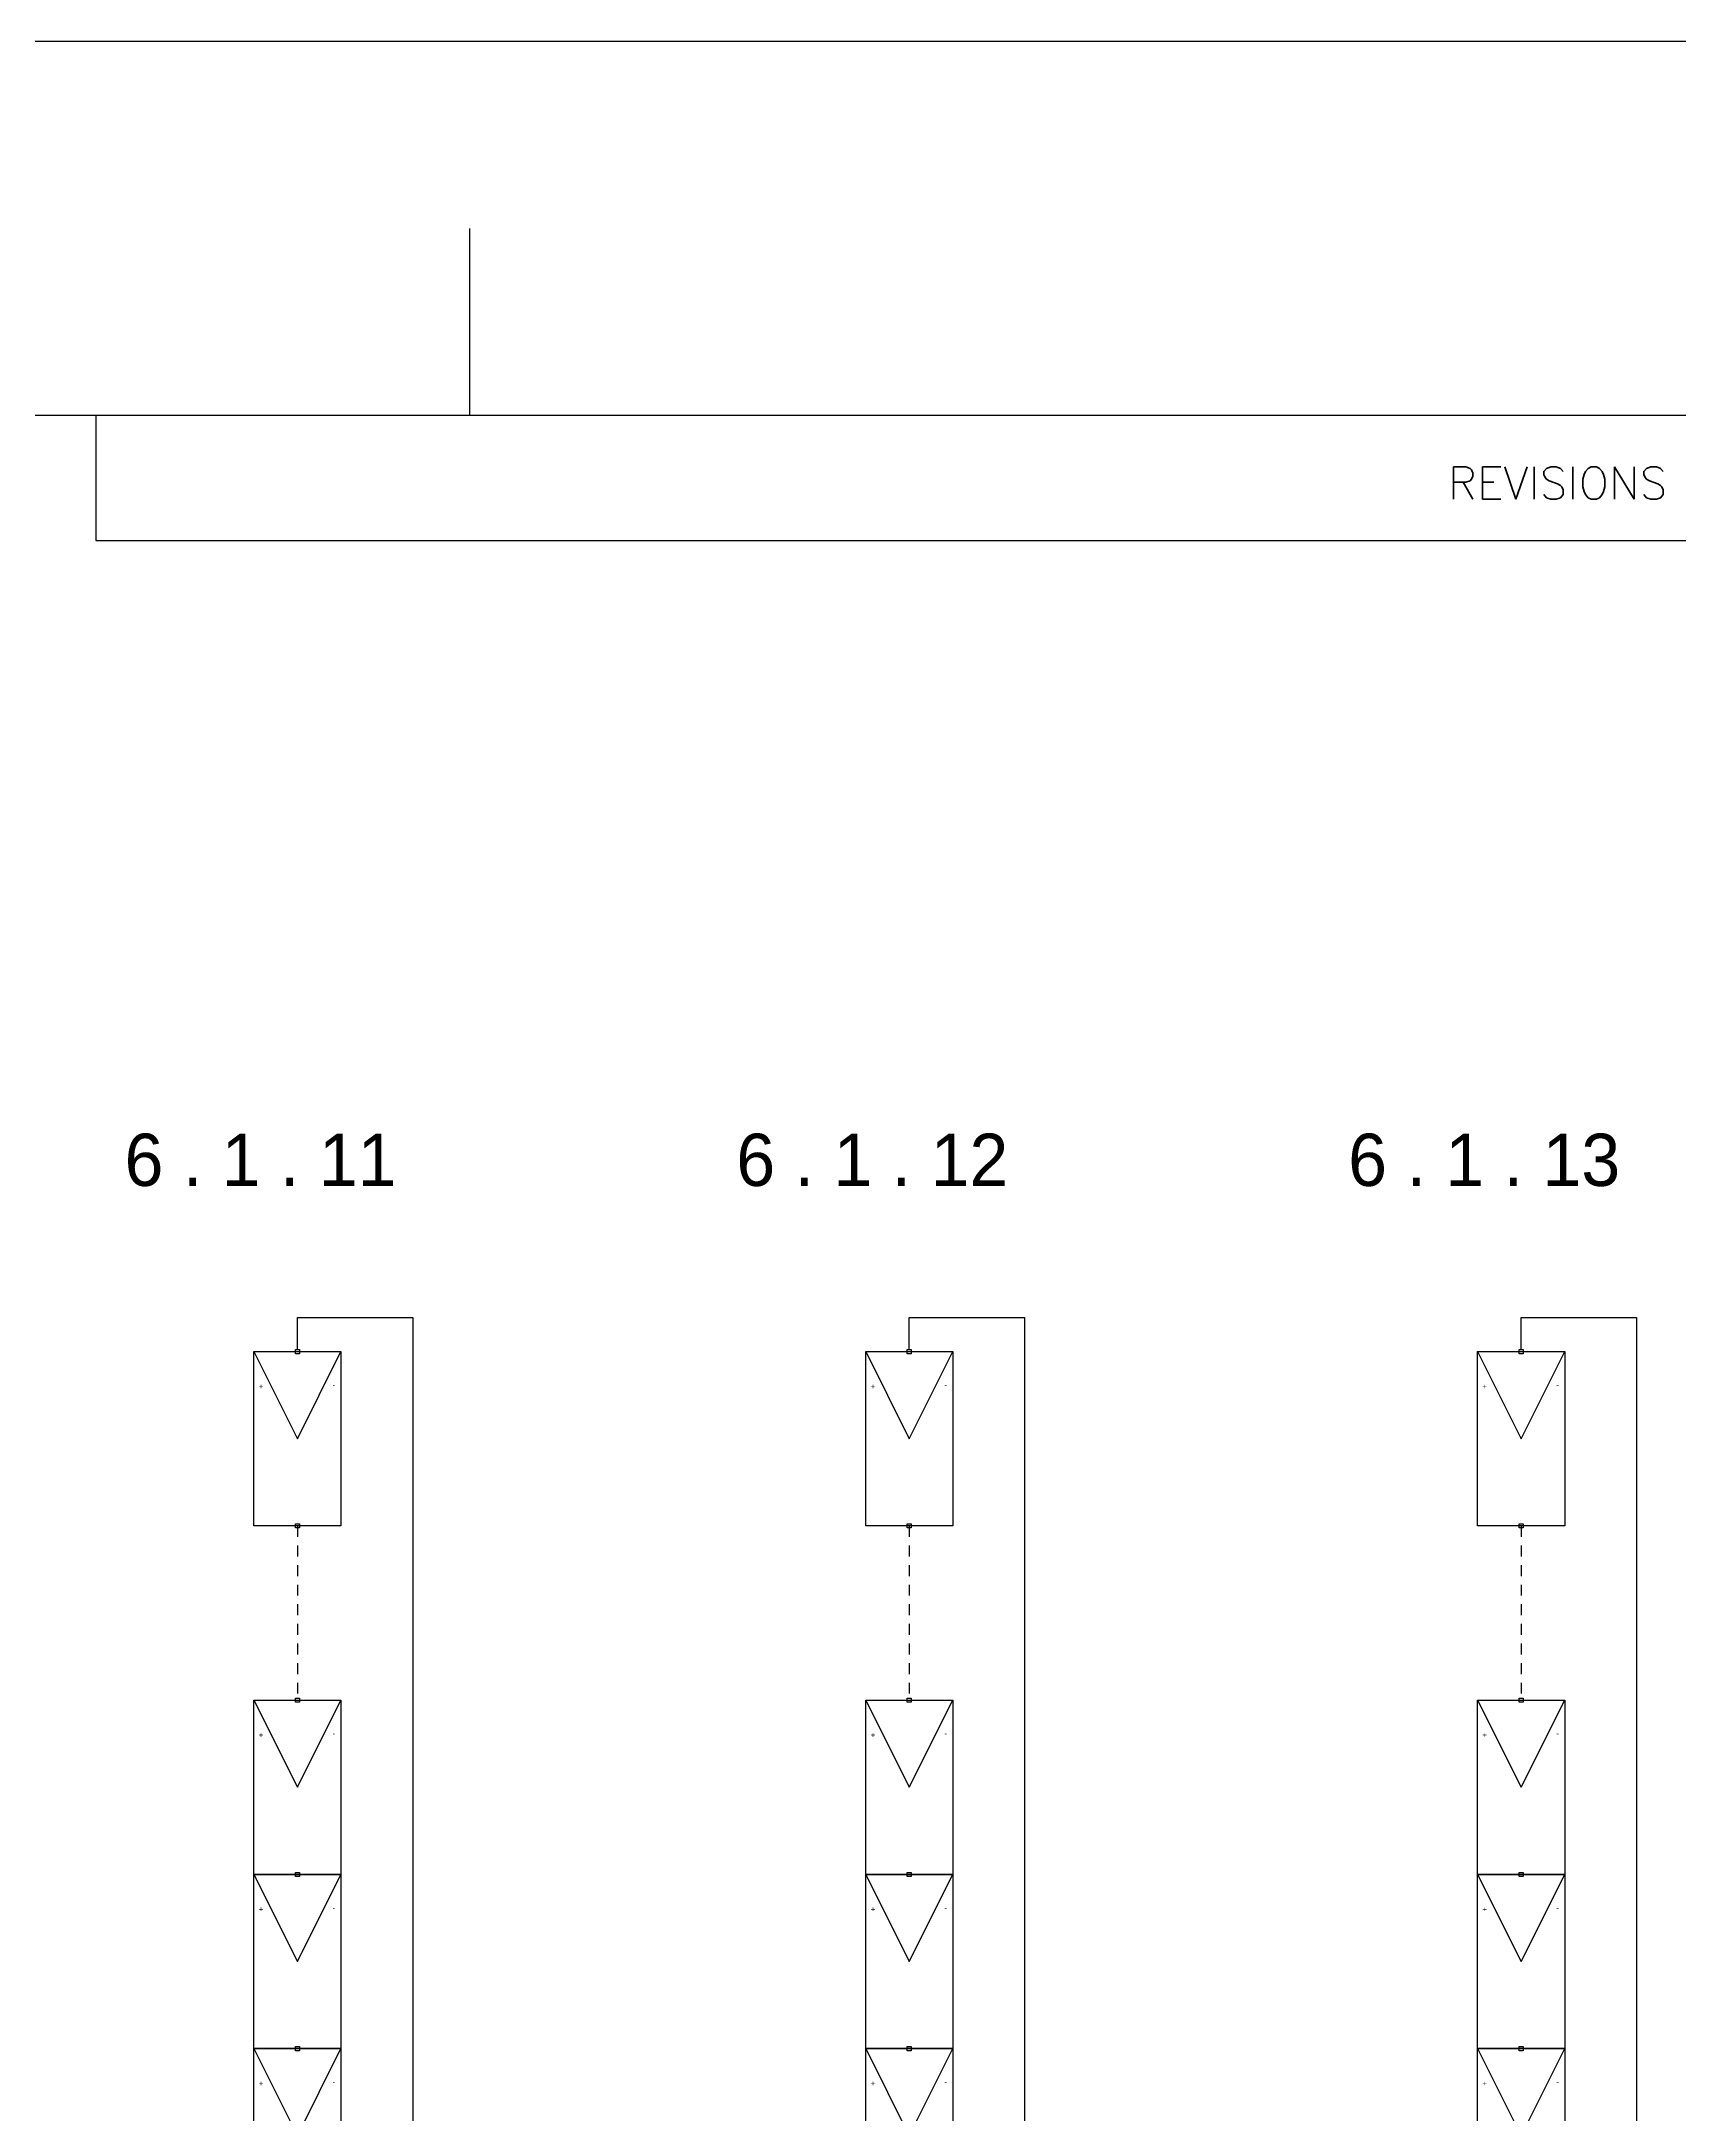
# Model space of a CAD drawing. Header units: inches. Extents: x 4 to 127, y -3 to 89.
# Drawn here: x 91.78 to 110.58, y 64.83 to 88.63 of the extents above; entities that cross this region are included whole.
import ezdxf

# ---------------------------------------------------------------- set-up
doc = ezdxf.new("R2010")
doc.units = ezdxf.units.IN
doc.header["$MEASUREMENT"] = 0
doc.linetypes.add('HIDDEN2', pattern=[0.1875, 0.125, -0.0625])
for name, color, linetype in [('GRY_20AWG', 9, 'Continuous'), ('SYMS', 7, 'Continuous'), ('Title Block', 7, 'Continuous'), ('Viewport', 7, 'Continuous'), ('WHT_12AWG', 7, 'Continuous')]:
    doc.layers.add(name, color=color, linetype=linetype)
doc.styles.add('Roman', font='romans')
doc.styles.add('WD', font='romans.shx')

# ---------------------------------------------------------------- blocks, each defined once
blk = doc.blocks.new('ANSI_border_C')
at = {"layer": 'Title Block'}
for p, q in [((21, 16), (0, 16)), ((15.75, 15.25), (15.75, 15.625)), ((20.5, 15.25), (0.5, 15.25)), ((15, 15.25), (15, 15)), ((15, 15), (20.5, 15))]:
    blk.add_line(p, q, dxfattribs=at)
at = {"layer": 'Title Block', "style": 'Roman'}
blk.add_text('REVISIONS', height=0.065, dxfattribs=at).set_placement((17.7102, 15.0825))
blk = doc.blocks.new('JIC_border_C')
at = {"xscale": 5.726708801404052, "yscale": 5.726708801404052, "zscale": 5.726708801404052}
blk.add_blockref('ANSI_border_C', (6.5, -3), dxfattribs=at)
blk = doc.blocks.new('HT0_01')
for p, q in [((-0.0625, 0.0625), (0.0625, 0.0625)), ((-0.0625, -0.0625), (-0.0625, 0.0625)), ((0.0625, 0.0625), (0.0625, -0.0625)), ((0.0625, -0.0625), (-0.0625, -0.0625))]:
    blk.add_line(p, q)
at = {"style": 'WD', "flags": 1}
for tag, p in [('X4TERM01', (-0.0625, 0)), ('X2TERM01', (0, 0.0625)), ('X1TERM01', (0.0625, 0)), ('X8TERM01', (0, -0.0625))]:
    blk.add_attdef(tag, p, '', height=0.01, dxfattribs=at)
blk = doc.blocks.new('PVM')
at = {"color": 5}
for p, q in [((2, 1), (1, 0.5)), ((1, 0.5), (2, 0))]:
    blk.add_line(p, q, dxfattribs=at)
blk.add_lwpolyline([(0, 1), (2, 1), (2, 0), (0, 0)], close=True, dxfattribs=at)
at = {"layer": 'SYMS', "color": 5, "xscale": 0.3699338068975089, "yscale": 0.3699338068975089, "zscale": 0.3699338068975089}
for p in [(0, 0.5), (2, 0.5)]:
    blk.add_blockref('HT0_01', p, dxfattribs=at)
at = {"color": 5, "char_height": 0.065, "attachment_point": 1}
for s, insert, rotation in [('+', (1.625, 0.883), 180), ('-', (1.57, 0.067), 90)]:
    blk.add_mtext_dynamic_manual_height_columns(s, width=0.09892, gutter_width=0.325, heights=[0], dxfattribs=dict(at, insert=insert, rotation=rotation))

msp = doc.modelspace()

# ---------------------------------------------------------------- linework, layer by layer
at = {"color": 240, "linetype": 'HIDDEN2', "true_color": 0xed1f24}
for p, q in [((94.716, 71.589), (94.716, 69.589)), ((101.739, 71.589), (101.739, 69.589)), ((108.762, 71.589), (108.762, 69.589))]:
    msp.add_line(p, q, dxfattribs=at)
at = {"layer": 'GRY_20AWG', "color": 240, "true_color": 0xed1f24}
for p, q in [((94.716, 73.612), (94.716, 73.982)), ((94.716, 73.982), (96.041, 73.982)), ((101.739, 73.612), (101.739, 73.982)), ((101.739, 73.982), (103.063, 73.982)), ((108.762, 73.612), (108.762, 73.982)), ((108.762, 73.982), (110.086, 73.982))]:
    msp.add_line(p, q, dxfattribs=at)
at = {"layer": 'WHT_12AWG', "color": 240, "true_color": 0xed1f24}
for p, q in [((96.041, 73.982), (96.041, 26.184)), ((103.063, 73.982), (103.063, 26.184)), ((110.086, 73.982), (110.086, 26.184))]:
    msp.add_line(p, q, dxfattribs=at)

# ---------------------------------------------------------------- block references
at = {"layer": 'SYMS', "rotation": 90}
for p in [(95.216, 71.589), (102.239, 71.589), (109.262, 71.589), (95.216, 67.589), (102.239, 67.589), (109.262, 67.589), (95.216, 65.589), (102.239, 65.589), (109.262, 65.589), (95.216, 63.589), (102.239, 63.589), (109.262, 63.589)]:
    msp.add_blockref('PVM', p, dxfattribs=at)
at = {"layer": 'Viewport'}
msp.add_blockref('JIC_border_C', (0, 0), dxfattribs=at)

# ---------------------------------------------------------------- texts
at = {"char_height": 0.6, "attachment_point": 1}
for s, insert in [('6 . 1 . 11', (92.732, 76.091)), ('6 . 1 . 12', (99.754, 76.091)), ('6 . 1 . 13', (106.777, 76.091))]:
    msp.add_mtext_dynamic_manual_height_columns(s, width=5.20102, gutter_width=1, heights=[0], dxfattribs=dict(at, insert=insert))

doc.saveas('drawing.dxf')
